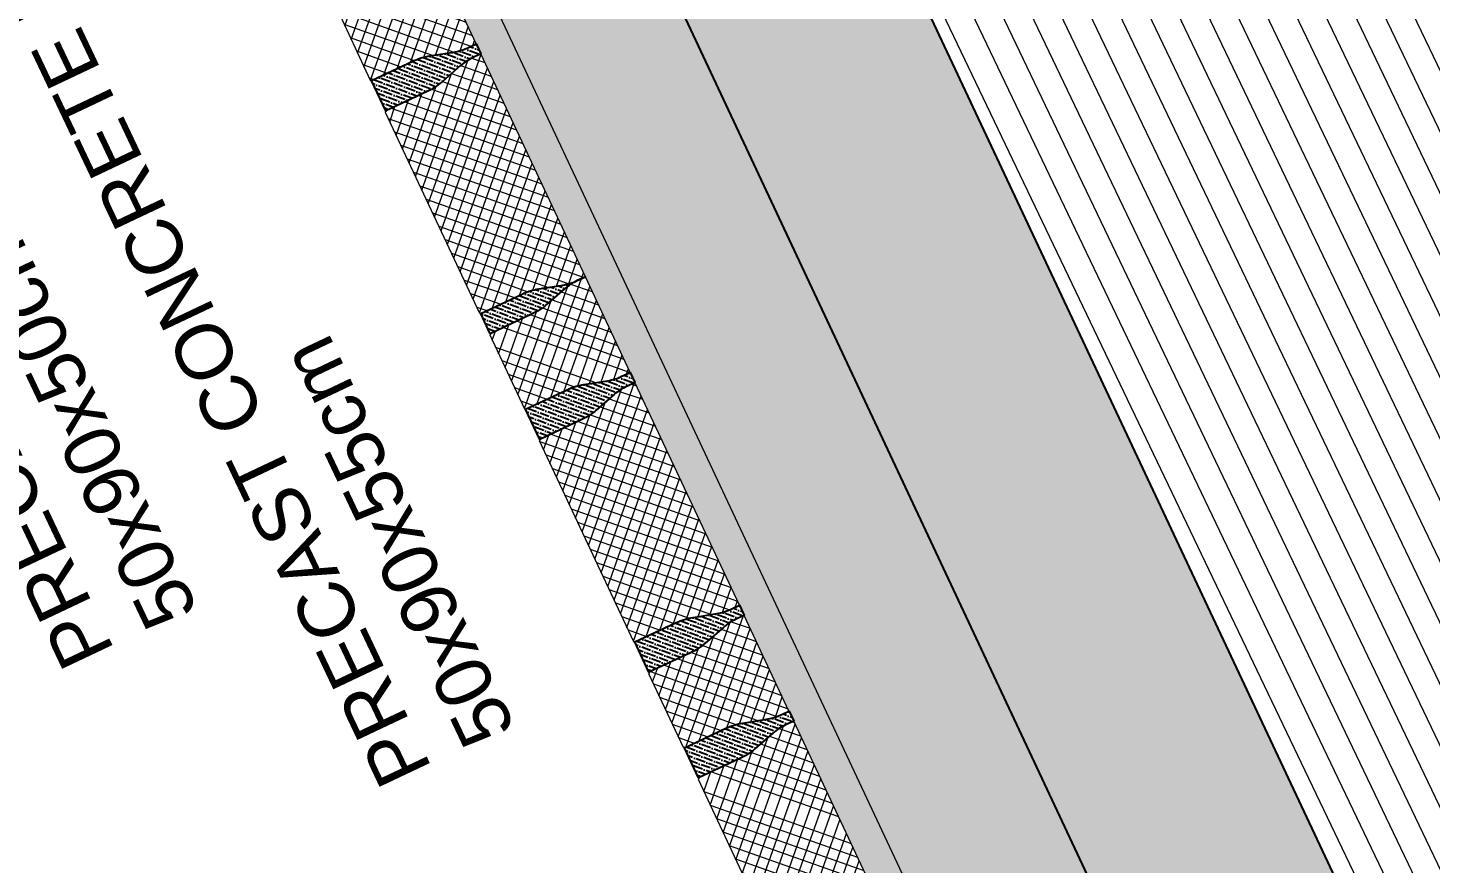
# Model space of a CAD drawing. Header units: metres. Extents: x 678805 to 1359287, y 2747329 to 5497370.
# Drawn here: x 679485.186 to 679486.446, y 2747418.254 to 2747419.006 of the extents above; entities that cross this region are included whole.
import ezdxf
from ezdxf import colors
from ezdxf.entities.mleader import LeaderData, LeaderLine
from ezdxf.math import Vec2, Vec3

# ---------------------------------------------------------------- set-up
doc = ezdxf.new("R2010")
doc.units = ezdxf.units.M
doc.layers.add('02-L-Waterfeatures 01', color=7, linetype='Continuous', true_color=0x4da6ff)
doc.layers.add('XREF_MON_WATERFEATURE$0$EIT_3 TR sorra', color=7, linetype='Continuous', true_color=0xd8ceb0)
doc.layers.add('XREF_MON_WATERFEATURE$0$-aux', color=50, linetype='Continuous', plot=False)
doc.layers.add('XREF_MON_WATERFEATURE$0$00_Aux', color=6, linetype='Continuous', plot=False)
doc.layers.add('XREF_MON_WATERFEATURE$0$01-TX', color=7, linetype='Continuous')
doc.layers.add('XREF_MON_WATERFEATURE$0$02-L-projecció', color=7, linetype='Continuous', lineweight=5, true_color=0x636363)
doc.layers.add('XREF_MON_WATERFEATURE$0$3-TR tot_u', color=7, linetype='Continuous', lineweight=5, true_color=0x787878)
for name, color, linetype, lineweight in [('XREF_MON_WATERFEATURE$0$02-L-seccionat', 6, 'Continuous', 5), ('XREF_MON_WATERFEATURE$0$3-TR Formigó', 252, 'Continuous', 0), ('XREF_MON_WATERFEATURE$0$3-TR terra compactada', 45, 'Continuous', 0), ('XREF_MON_WATERFEATURE$0$3-TR Tot-u', 37, 'Continuous', 0)]:
    doc.layers.add(name, color=color, linetype=linetype, lineweight=lineweight)
doc.styles.add('XREF_MON_WATERFEATURE$0$Standard', font='arial.ttf')
pattern_1 = [(44.99999999989513, (-44.29588849237189, 32.5287004862912), (-0.006735192090789539, 0.006735192090814188), []), (134.999999999895, (-44.29588849237189, 32.5287004862912), (-0.006735192090814189, -0.006735192090789538), [])]
pattern_2 = [(43.98579928964266, (-29.45338789792731, -68.63023188756779), (0.001927275125572215, 0.00660389192404396), [0.008532812500000058, -0.001706562500000013, 0, -0.001706562500000013])]

# ---------------------------------------------------------------- blocks, each defined once
blk = doc.blocks.new('XREF_MON_WATERFEATURE$0$Font')
at = {"layer": 'XREF_MON_WATERFEATURE$0$3-TR Formigó'}
h = blk.add_hatch(dxfattribs=at)
h.set_pattern_fill('ANSI37', color=256, scale=0.002999999999999999, angle=-18.27604261032589, style=0)
h.set_pattern_definition(pattern_1)
edge = h.paths.add_edge_path()
edge.add_line((-0.08072412898764014, 1.359733915422112), (-0.08066022442653775, 1.367929445113987))
edge.add_arc((-0.1290763104334474, 1.368306962540373), 0.04841755857907416, 359.5532529749512, 375.5522721013402)
edge.add_line((-0.08243150031194091, 1.3812885528896), (-0.08821624983102083, 1.402074024779722))
edge.add_arc((-0.03316393308341503, 1.417395486030728), 0.0571445957042288, 179.5532531614392, 195.5522722877216, ccw=False)
edge.add_line((-0.09030679194256663, 1.417841049376875), (-0.08998613385483623, 1.45896507287398))
edge.add_line((-0.08998613385483623, 1.45896507287398), (-0.09078331384807825, 1.458971288055182))
edge.add_line((-0.09078331338241696, 1.458971288055182), (-0.09077673312276602, 1.459815338253975))
edge.add_line((-0.09077673312276602, 1.459815338253975), (-0.2903421153314412, 1.461371421348304))
edge.add_line((-0.2903421157971025, 1.461371421348304), (-0.2903486979193985, 1.46052737114951))
edge.add_line((-0.290348696988076, 1.46052737114951), (-0.2911458774469793, 1.460533589590341))
edge.add_line((-0.2911458779126406, 1.46053358935751), (-0.291466536000371, 1.419409563532099))
edge.add_arc((-0.3486093925312161, 1.419855123851448), 0.05714459298866387, 343.5542377014293, 359.5532568277118, ccw=False)
edge.add_line((-0.2938026888296008, 1.403677056543529), (-0.2999108587391675, 1.382984313648194))
edge.add_arc((-0.2534741600975394, 1.369276935700327), 0.04841755114504173, 163.5542348463465, 179.5532539727355)
edge.add_line((-0.301890239585191, 1.369654452893883), (-0.3019541432149708, 1.361458924133331))
edge.add_line((-0.3019541432149708, 1.361458924133331), (-0.08072412898764014, 1.359733915422112))
h = blk.add_hatch(dxfattribs=at)
h.set_pattern_fill('ANSI37', color=256, scale=0.002999999999999999, angle=-18.27604261032589, style=0)
h.set_pattern_definition(pattern_1)
edge = h.paths.add_edge_path()
edge.add_line((0.02423576544970274, 1.358915506862104), (0.02429967047646642, 1.367111035622656))
edge.add_arc((-0.02411642111837864, 1.367488550720736), 0.0484175639945173, 359.5532561195993, 375.5522752459881)
edge.add_line((0.0225283931940794, 1.380470145028085), (0.01674364320933819, 1.401255615986884))
edge.add_arc((0.07179595716297626, 1.416577071417123), 0.05714459172742449, 179.5532486136175, 195.5522677398999, ccw=False)
edge.add_line((0.01465310389176011, 1.417022639419883), (0.01497376151382923, 1.458146662451327))
edge.add_line((0.01497376058250666, 1.458146662451327), (0.01417657965794206, 1.458152879495174))
edge.add_line((0.01417657965794206, 1.458152879960835), (0.01418316178023815, 1.45899693062529))
edge.add_line((0.01418316224589944, 1.458996929926798), (-0.05911240447312593, 1.459568441146985))
edge.add_line((-0.05911240540444851, 1.459568441379815), (-0.05911898706108332, 1.458724390249699))
edge.add_line((-0.05911898566409945, 1.458724390249699), (-0.05991616705432534, 1.458730610553175))
edge.add_line((-0.05991616798564792, 1.458730610553175), (-0.06023682560771704, 1.417606581933796))
edge.add_arc((-0.1173796700313687, 1.418052145279944), 0.05714458165001273, 343.554234317395, 359.5532534436775, ccw=False)
edge.add_line((-0.06257297890260816, 1.401874077972025), (-0.06868114788085222, 1.381181334145367))
edge.add_arc((-0.02224444877356291, 1.367473952937871), 0.04841755163652516, 163.5542309296038, 179.5532500559927)
edge.add_line((-0.07066052919253707, 1.367851473391056), (-0.07072443095967174, 1.359655944630504))
edge.add_line((-0.07072443095967174, 1.359655944630504), (0.02423576544970274, 1.358915506862104))
h = blk.add_hatch(dxfattribs=at)
h.set_pattern_fill('ANSI37', color=256, scale=0.002999999999999999, angle=-18.27604261032589, style=0)
h.set_pattern_definition(pattern_1)
edge = h.paths.add_edge_path()
edge.add_line((0.2554654772393405, 1.357112522237003), (0.2555293818004429, 1.365308050997555))
edge.add_arc((0.2071132934652269, 1.365685567259789), 0.04841756045752367, 359.5532546773897, 375.5522738037787)
edge.add_line((0.2537581049837172, 1.378667158773169), (0.2479733559302986, 1.399452631128952))
edge.add_arc((0.3030256698839366, 1.414774090517312), 0.05714459216723528, 179.5532519394817, 195.5522710657641, ccw=False)
edge.add_line((0.2458828156813979, 1.415219654794782), (0.246203473303467, 1.456343678757548))
edge.add_line((0.246203473303467, 1.456343678757548), (0.245406293310225, 1.456349894404411))
edge.add_line((0.2454062928445637, 1.456349894404411), (0.2454128731042147, 1.457193944137543))
edge.add_line((0.2454128726385534, 1.457193944137543), (0.04584749042987821, 1.458750027697533))
edge.add_line((0.04584749136120081, 1.458750027697533), (0.045840909704566, 1.457905977033079))
edge.add_line((0.04584090877324343, 1.457905977033079), (0.04504372784867883, 1.457912195008248))
edge.add_line((0.04504372831434011, 1.457912195008248), (0.04472307022660971, 1.41678817011416))
edge.add_arc((-0.01241978676989675, 1.417233729735017), 0.05714459464357712, 343.55423794782104, 359.5532570741035, ccw=False)
edge.add_line((0.0423869164660573, 1.401055662659928), (0.03627874609082937, 1.380362920695916))
edge.add_arc((0.08271544892340899, 1.366655544145033), 0.04841755420912663, 163.5542373863232, 179.5532565127122)
edge.add_line((0.03429936710745096, 1.367033058777452), (0.03423546347767115, 1.358837529551238))
edge.add_line((0.03423546301200986, 1.358837529551238), (0.2554654772393405, 1.357112521771342))
h = blk.add_hatch(dxfattribs=at)
h.set_pattern_fill('ANSI37', color=256, scale=0.002999999999999999, angle=-18.27604261032589, style=0)
h.set_pattern_definition(pattern_1)
edge = h.paths.add_edge_path()
edge.add_line((0.3604253712110221, 1.356294113211334), (0.3604892767034471, 1.364489642437547))
edge.add_arc((0.3120731846429408, 1.364867156371474), 0.04841756421442286, 359.5532580822666, 375.5522772086555)
edge.add_line((0.3587179984897375, 1.377848751842976), (0.3529332489706576, 1.398634222336113))
edge.add_arc((0.4079855624586344, 1.413955675903708), 0.05714458984897513, 179.5532471711725, 195.552266297455, ccw=False)
edge.add_line((0.3508427101187408, 1.414401245303452), (0.3511633677408099, 1.455525268800557))
edge.add_line((0.3511633677408099, 1.455525268800557), (0.350366186350584, 1.455531485378742))
edge.add_line((0.3503661858849227, 1.455531485378742), (0.3503727680072188, 1.456375536043197))
edge.add_line((0.3503727680072188, 1.456375536043197), (0.2770772017538548, 1.456947047263384))
edge.add_line((0.2770772017538548, 1.456947047263384), (0.2770706196315587, 1.456102995667607))
edge.add_line((0.2770706196315587, 1.456102995667607), (0.2762734382413328, 1.456109215971082))
edge.add_line((0.2762734382413328, 1.456109215971082), (0.2759527806192636, 1.414985188283026))
edge.add_arc((0.2188099343329668, 1.415430751629174), 0.05714458330492598, 343.5542345637869, 359.5532536900693, ccw=False)
edge.add_line((0.2736166268587112, 1.399252683855593), (0.2675084578804672, 1.378559940028936))
edge.add_arc((0.3139451579190791, 1.364852560684085), 0.04841755139078346, 163.554232887975, 179.5532520143639)
edge.add_line((0.2655290784314275, 1.365230079274625), (0.265465175267309, 1.357034550514072))
edge.add_line((0.2654651743359864, 1.357034550514072), (0.3604253712110221, 1.356294113211334))
h = blk.add_hatch(dxfattribs=at)
h.set_pattern_fill('ANSI37', color=256, scale=0.002999999999999999, angle=-18.27604261032589, style=0)
h.set_pattern_definition(pattern_1)
edge = h.paths.add_edge_path()
edge.add_line((0.5816553877666593, 1.354569104965776), (0.5817192923277617, 1.36276463419199))
edge.add_arc((0.5333032053895295, 1.363142150454223), 0.04841755879897958, 359.5532549376188, 375.5522740640078)
edge.add_line((0.5799480150453746, 1.376123742200434), (0.5741632650606334, 1.396909212693572))
edge.add_arc((0.6292155855335295, 1.412230669055134), 0.05714459836160075, 179.5532477316691, 195.5522668579515, ccw=False)
edge.add_line((0.5720727252773941, 1.412676238454878), (0.5723933833651245, 1.453800261486322))
edge.add_line((0.5723933824338019, 1.45380026102066), (0.5715962015092373, 1.453806477133185))
edge.add_line((0.5715962015092373, 1.453806477133185), (0.5716027817688882, 1.454650526866317))
edge.add_line((0.5716027817688882, 1.454650526866317), (0.3720373995602131, 1.456206610426307))
edge.add_line((0.3720374004915357, 1.456206610426307), (0.3720308183692396, 1.455362559296191))
edge.add_line((0.372030817437917, 1.455362559296191), (0.371233637444675, 1.455368778668344))
edge.add_line((0.371233637444675, 1.455368778668344), (0.3709129793569446, 1.414244752842933))
edge.add_arc((0.3137701214291155, 1.414690314326435), 0.0571445948893187, 343.5542362885295, 359.553255414812, ccw=False)
edge.add_line((0.3685768255963922, 1.398512245155871), (0.3624686556868255, 1.377819503191859))
edge.add_arc((0.4089053589850664, 1.364112126640975), 0.0484175542091266, 163.5542373863232, 179.5532565127122)
edge.add_line((0.3604892762377858, 1.364489641506225), (0.3604253721423447, 1.356294112280011))
edge.add_line((0.3604253721423447, 1.356294112280011), (0.5816553868353367, 1.354569104965776))
h = blk.add_hatch(dxfattribs=at)
h.set_pattern_fill('ANSI37', color=256, scale=0.002999999999999999, angle=-18.27604261032589, style=0)
h.set_pattern_definition(pattern_1)
edge = h.paths.add_edge_path()
edge.add_line((0.6866152812726796, 1.353750695707276), (0.6866791862994432, 1.36194622493349))
edge.add_arc((0.6382630942389369, 1.36232374003157), 0.04841756399451735, 359.5532561195993, 375.5522752459881)
edge.add_line((0.6849079080857337, 1.375305334106088), (0.6791231585666537, 1.396090804133564))
edge.add_arc((0.7341754748485982, 1.411412261426449), 0.05714459360587384, 179.5532500560623, 195.5522691823448, ccw=False)
edge.add_line((0.6770326187834144, 1.411857828265056), (0.6773532778024673, 1.452981851296499))
edge.add_line((0.6773532773368061, 1.452981851063669), (0.6765560954809189, 1.452988067641854))
edge.add_line((0.6765560959465802, 1.452988067409024), (0.676562677603215, 1.453832118073478))
edge.add_line((0.6765626771375537, 1.453832118306309), (0.6032671113498509, 1.454403629526496))
edge.add_line((0.6032671113498509, 1.454403629992157), (0.6032605292275548, 1.453559579327703))
edge.add_line((0.6032605292275548, 1.453559578862041), (0.6024633478373289, 1.453565798234195))
edge.add_line((0.6024633478373289, 1.453565798234195), (0.6021426906809211, 1.4124417710118))
edge.add_arc((0.5449998425319791, 1.412887337151915), 0.05714458545132258, 343.554231491595, 359.55325061787744, ccw=False)
edge.add_line((0.5998065369203687, 1.396709266118705), (0.5936983674764633, 1.376016522757709))
edge.add_arc((0.6401350670494139, 1.362309146672487), 0.04841755089930013, 163.5542368047178, 179.5532559311067)
edge.add_line((0.5917189875617623, 1.362686661770567), (0.5916550848633051, 1.354491132544354))
edge.add_line((0.5916550843976438, 1.354491132777184), (0.6866152808070183, 1.353750695474446))
at = {"layer": 'XREF_MON_WATERFEATURE$0$3-TR terra compactada'}
h = blk.add_hatch(dxfattribs=at)
h.set_pattern_fill('LINE', color=256, scale=0.0075, style=0)
h.set_pattern_definition([(1.590277340731758e-14, (-1.593222049996257, -1.450000001117587), (0, 0.0238125), [])])
edge = h.paths.add_edge_path()
edge.add_line((-1.508667595218867, 0.9890606738626957), (-1.508667595192252, -0.6048951202948476))
edge.add_line((-1.508667595218867, -0.6048951202537864), (6.136539501577078, -0.6048951200357733))
edge.add_line((6.136539502069354, -0.6048951200209558), (6.135368614665779, 0.7910603175694269))
edge.add_line((6.135368613991886, 0.7910603177733719), (3.626572259866925, 0.8105940809709242))
edge.add_line((3.626572260633111, 0.8105940809473395), (3.548124667638425, 1.011210944756913))
edge.add_line((3.548124666791409, 1.011210944736376), (2.60166369870992, 1.018580193498171))
edge.add_line((2.601663698907942, 1.01858019316569), (2.601663700051208, 0.1099791904142415))
edge.add_line((2.601663700770587, 0.1099791903980076), (2.601663700770587, -0.3400208096019923))
edge.add_line((2.601663699839264, -0.3400208093225956), (0.9815726160337759, -0.3400210808148136))
edge.add_line((0.9815726173110306, -0.3400210812687874), (0.9815726173110306, 0.00997891873121265))
edge.add_line((0.9815726173110306, 0.009978918824344873), (1.145767424071051, 0.00997891916307908))
edge.add_line((1.145767423324287, 0.00997891929000616), (0.8764049971942496, 0.9722189113882429))
edge.add_line((0.8764049969613552, 0.9722189116291702), (-1.508667595224254, 0.9890606740160933))
at = {"layer": 'XREF_MON_WATERFEATURE$0$3-TR Tot-u'}
h = blk.add_hatch(dxfattribs=at)
h.set_pattern_fill('EARTH', color=256, scale=0.005, angle=-84.07414778341365)
h.set_pattern_definition([(275.9258522165863, (0, 0), (0.0348582512672567, -0.02830242601949161), [0.03175, -0.03175]), (275.9258522165863, (0.01184262707829475, 0.001229217275977135), (0.0348582512672567, -0.02830242601949161), [0.03175, -0.03175]), (275.9258522165863, (0.02368525415658951, 0.002458434551954269), (0.0348582512672567, -0.02830242601949161), [0.03175, -0.03175]), (5.925852216586342, (0.02804253622889519, -0.001079368870705366), (0.02830242601949161, 0.0348582512672567), [0.03174999999999997, -0.03174999999999997]), (5.925852216586342, (0.02927175257354975, -0.01292199594900012), (0.02830242601949161, 0.0348582512672567), [0.03174999999999997, -0.03174999999999997]), (5.925852216586342, (0.03050096984952688, -0.02476462279446423), (0.02830242601949161, 0.0348582512672567), [0.03174999999999997, -0.03174999999999997])])
h.paths.add_polyline_path([(-1.508667595218867, 0.9890606738626957), (0.8764049969613552, 0.9722189116291702), (0.9987608520314097, 0.5399836259894073), (1.701574961654842, 0.5399805158376694), (1.70157584734261, 0.759980516275391), (1.200005445629358, 0.7599829565733671), (1.200005536898971, 1.169738783501089), (-1.314310426823795, 1.189054771792144), (-1.291731706354767, 1.138879837468266), (-1.508667595218867, 1.140546426177025)])
at = {"layer": 'XREF_MON_WATERFEATURE$0$3-TR tot_u'}
h = blk.add_hatch(dxfattribs=at)
h.set_pattern_fill('AR-CONC', color=256, scale=0.0002499999999999998, angle=90.27678088138283)
h.set_pattern_definition([(158.5528234916038, (-44.29588849237189, 32.5287004862912), (-0.01071414020334408, 0.04444703537656459), [0.004762499999999992, -0.05238749999999993]), (103.5528234916037, (-44.29588849237189, 32.5287004862912), (-0.042478511822929, -0.02355052202099123), [0.003809999999999992, -0.04191014604249989]), (209.0042681916038, (-44.29678133362904, 32.53240439342335), (-0.05319265014223656, 0.02089651386113734), [0.004047502199999994, -0.04452256114999994]), (154.7370234916037, (-44.30792848253623, 32.52465961547568), (-0.01159854796105582, 0.06759205884945055), [0.007143749999999993, -0.07858124999999992]), (205.1883811016037, (-44.30889503192157, 32.53029227955267), (-0.07752613342460271, 0.03658516449488299), [0.006071255784999993, -0.0667839020399999]), (99.73697466160382, (-44.30792848253623, 32.52465961547568), (-0.07752613342278558, 0.036585164499046), [0.005714991767499992, -0.06286493297999987]), (129.5528234916038, (-44.30693892017007, 32.53168982686475), (0.01217751511735448, 0.04406843003303179), [0.004762499999999994, -0.05238749999999995]), (74.55282349160389, (-44.30693892017007, 32.53168982686475), (-0.04856998646426809, -3.622266203678892e-06), [0.003809999999999994, -0.04190999999999991]), (180.0042684916038, (-44.30592412641272, 32.53536219708622), (-0.03639247154533939, 0.04406480761108346), [0.004047502199999996, -0.04452248439999996]), (146.0528234916038, (-44.29588849237189, 32.5287004862912), (-0.02028587552938745, -0.005993882991116795), [0, -0.04140199999999992, 0, -0.04254499999999992, 0, -0.04206874999999992]), (116.0528234916039, (-44.29588849237189, 32.5287004862912), (-0.02905871588294157, 0.007867938773241597), [0, -0.02425699999999996, 0, -0.04044949999999992, 0, -0.01603374999999996]), (76.05282349160386, (-44.29138292139396, 32.51527589792386), (-0.009427757665139926, 0.03259170348029379), [0, -0.01587499999999994, 0, -0.04952999999999989, 0, -0.06572249999999978]), (66.05282349160387, (-44.28936248552054, 32.50925590330735), (-0.01780916575072015, 0.03308521069580599), [0, -0.02063749999999997, 0, -0.03289299999999995, 0, -0.04667249999999994])])
h.paths.add_polyline_path([(-1.314310426823795, 1.189054771792144), (1.200005536898971, 1.169738783501089), (1.199709311127663, 1.319745484273881), (-1.350574632640928, 1.33933779457584), (-1.350574634037912, 1.269641898106784)])
at = {"layer": 'XREF_MON_WATERFEATURE$0$EIT_3 TR sorra'}
h = blk.add_hatch(dxfattribs=at)
h.set_pattern_fill('ANSI36', color=256, scale=0.001075000000000009, angle=-1.014200710357327, style=0, double=1)
h.set_pattern_definition([(43.98579928964266, (-29.78957750322297, -68.62761049345136), (0.001927275125572215, 0.00660389192404396), [0.008532812500000058, -0.001706562500000013, 0, -0.001706562500000013])])
edge = h.paths.add_edge_path()
edge.add_line((-0.07072445843368769, 1.359652446582913), (-0.08072415227070451, 1.359730417840183))
edge.add_line((-0.0807241527363658, 1.359730417840183), (-0.08066025096923113, 1.367925947532058))
edge.add_arc((-0.1290763285942376, 1.368303467519581), 0.0484175498473757, 359.5532503508992, 375.5522694770111)
edge.add_line((-0.082431526388973, 1.381285053212196), (-0.08821627590805292, 1.402070528827608))
edge.add_arc((-0.03316396335139871, 1.417391984257847), 0.05714459006910743, 179.5532488341367, 195.5522679603552, ccw=False)
edge.add_line((-0.09030681662261486, 1.417837552260607), (-0.0899861310608685, 1.458965073339641))
edge.add_line((-0.08998613059520721, 1.45896507310681), (-0.05991616658866405, 1.458730606595054))
edge.add_line((-0.05991616705432534, 1.458730606827885), (-0.06023685354739428, 1.417603084817529))
edge.add_arc((-0.1173797049559653, 1.418048648629338), 0.05714458851530645, 343.5542336436564, 359.5532527699673, ccw=False)
edge.add_line((-0.06257300777360797, 1.401870578527451), (-0.06868117582052946, 1.381177837029099))
edge.add_arc((-0.02224448136985302, 1.367470460012555), 0.04841754618083154, 163.554233974026, 179.5532531002388)
edge.add_line((-0.07066055573523045, 1.367847977671772), (-0.07072445936501026, 1.359652446582913))
edge.add_line((-0.07072445843368769, 1.359652446582913), (-0.08072415227070451, 1.359730417840183))
h = blk.add_hatch(dxfattribs=at)
h.set_pattern_fill('ANSI36', color=256, scale=0.001075000000000009, angle=-1.014200710357327, style=0, double=1)
h.set_pattern_definition([(43.98579928964266, (-29.68461760925129, -68.62842890294269), (0.001927275125572215, 0.00660389192404396), [0.008532812500000058, -0.001706562500000013, 0, -0.001706562500000013])])
edge = h.paths.add_edge_path()
edge.add_line((0.03423543553799391, 1.35883403616026), (0.02423574170097709, 1.358912007883191))
edge.add_line((0.02423574170097709, 1.358912007883191), (0.02429964393377304, 1.367107537575066))
edge.add_arc((-0.02411643695086241, 1.367485058028251), 0.04841755150591977, 359.5532500906702, 375.5522692167822)
edge.add_line((0.02252836711704731, 1.380466643720865), (0.01674361806362867, 1.401252119801939))
edge.add_arc((0.0717959264293313, 1.416573576163501), 0.05714458531338056, 179.5532511585303, 195.5522702847488, ccw=False)
edge.add_line((0.0146530787460506, 1.417019141372293), (0.01497376430779696, 1.458146662916988))
edge.add_line((0.01497376337647438, 1.458146662916988), (0.04504372784867883, 1.457912196405232))
edge.add_line((0.04504372784867883, 1.457912196870893), (0.04472304088994861, 1.416784674860537))
edge.add_arc((-0.01241981238126755, 1.417230238206685), 0.05714459017021969, 343.5542338900483, 359.5532530163592, ccw=False)
edge.add_line((0.04238688666373491, 1.401052168104798), (0.03627871861681342, 1.380359427072108))
edge.add_arc((0.08271541213616729, 1.366652050521225), 0.04841754452591829, 163.5542336832231, 179.5532528094359)
edge.add_line((0.03429933870211244, 1.367029568180442), (0.03423543460667133, 1.35883403616026))
edge.add_line((0.03423543553799391, 1.35883403616026), (0.02423574170097709, 1.358912007883191))
h = blk.add_hatch(dxfattribs=at)
h.set_pattern_fill('ANSI36', color=256, scale=0.001075000000000009, angle=-1.014200710357327, style=0, double=1)
h.set_pattern_definition(pattern_2)
edge = h.paths.add_edge_path()
edge.add_line((0.2654651473276317, 1.357031053397804), (0.2554654525592923, 1.35710902325809))
edge.add_line((0.2554654530249536, 1.357109023025259), (0.2555293552577496, 1.365304554114118))
edge.add_arc((0.207113275770098, 1.365682074334472), 0.04841755150591978, 359.5532500906702, 375.5522692167822)
edge.add_line((0.2537580793723464, 1.378663660027087), (0.2479733298532665, 1.399449135642499))
edge.add_arc((0.3030256377533078, 1.414770590141416), 0.05714458509347523, 179.5532494955982, 195.5522686218166, ccw=False)
edge.add_line((0.2458827896043658, 1.415216156980023), (0.2462034749332815, 1.456343678524718))
edge.add_line((0.2462034751661122, 1.456343678757548), (0.2762734398711473, 1.456109212245792))
edge.add_line((0.2762734396383166, 1.456109212245792), (0.2759527526795864, 1.414981690235436))
edge.add_arc((0.2188099017366767, 1.4154272521846), 0.05714458826956478, 343.5542353029483, 359.5532544292592, ccw=False)
edge.add_line((0.273616598919034, 1.39924918487668), (0.2675084304064512, 1.378556442447007))
edge.add_arc((0.3139451215974987, 1.364849063567817), 0.04841754311674675, 163.5542314340487, 179.5532505602615)
edge.add_line((0.265529050026089, 1.365226583555341), (0.2654651473276317, 1.357031052932143))
edge.add_line((0.2654651473276317, 1.357031053397804), (0.2554654525592923, 1.35710902325809))
h = blk.add_hatch(dxfattribs=at)
h.set_pattern_fill('ANSI36', color=256, scale=0.001075000000000009, angle=-1.014200710357327, style=0, double=1)
h.set_pattern_definition(pattern_2)
edge = h.paths.add_edge_path()
edge.add_line((0.3604253483936191, 1.356290615163743), (0.3604892501607537, 1.364486144389957))
edge.add_arc((0.3120731660164893, 1.364863658323884), 0.04841755570262973, 359.5532574208833, 375.5522765469952)
edge.add_line((0.3587179728783667, 1.377845251467079), (0.3529332247562706, 1.398630726151168))
edge.add_arc((0.4079855429008603, 1.413952180184424), 0.05714459482483435, 179.5532465097432, 195.5522656359616, ccw=False)
edge.add_line((0.35084268450737, 1.414397750515491), (0.3511633700691164, 1.455525268800557))
edge.add_line((0.3511633700691164, 1.455525268800557), (0.3712336388416588, 1.455368774011731))
edge.add_line((0.3712336397729814, 1.455368774011731), (0.3709129528142512, 1.414241252932698))
edge.add_arc((0.3137701009400189, 1.414686815114692), 0.0571445882695648, 343.5542353029483, 359.5532544292592, ccw=False)
edge.add_line((0.3685767985880375, 1.398508747108281), (0.3624686300754547, 1.377816006541252))
edge.add_arc((0.4089053268544376, 1.364108622539788), 0.04841755047362511, 163.5542267221464, 179.5532458483592)
edge.add_line((0.3604892478324473, 1.364486146252602), (0.3604253469966352, 1.356290613301098))
h = blk.add_hatch(dxfattribs=at)
h.set_pattern_fill('ANSI36', color=256, scale=0.001075000000000009, angle=-1.014200710357327, style=0, double=1)
h.set_pattern_definition([(43.98579928964266, (-29.12719798879698, -68.63277530390769), (0.001927275125572215, 0.00660389192404396), [0.008532812500000058, -0.001706562500000013, 0, -0.001706562500000013])])
edge = h.paths.add_edge_path()
edge.add_line((0.5916550564579666, 1.354487634729594), (0.5816553626209497, 1.354565606452525))
edge.add_line((0.5816553626209497, 1.354565606452525), (0.5817192643880844, 1.3627611361444))
edge.add_arc((0.5333031858317554, 1.363138658227399), 0.04841755128601444, 359.5532481280023, 375.5522672541143)
edge.add_line((0.5799479889683425, 1.376120242290199), (0.5741632394492626, 1.396905717905611))
edge.add_arc((0.6292155496776104, 1.412227174267173), 0.05714458697192458, 179.5532509380431, 195.5522700642616, ccw=False)
edge.add_line((0.5720726996660233, 1.412672739941627), (0.5723933847621083, 1.45380026102066))
edge.add_line((0.572393384296447, 1.45380026102066), (0.6024633487686515, 1.453565794508904))
edge.add_line((0.6024633492343128, 1.453565794508904), (0.6021426627412438, 1.412438273429871))
edge.add_arc((0.5449998057447374, 1.412883836776018), 0.05714459348004619, 343.55423438283196, 359.55325350914285, ccw=False)
edge.add_line((0.5998065080493689, 1.39670576620847), (0.5936983404681087, 1.376013025641441))
edge.add_arc((0.6401350339874625, 1.362305643968284), 0.04841754691805684, 163.5542280989115, 179.5532472251244)
edge.add_line((0.5917189591564238, 1.362683166284114), (0.5916550564579666, 1.354487634729594))
edge.add_line((0.5916550564579666, 1.354487634729594), (0.5816553626209497, 1.354565606452525))
h = blk.add_hatch(dxfattribs=at)
h.set_pattern_fill('ANSI36', color=256, scale=0.001075000000000009, angle=-1.014200710357327, style=0, double=1)
h.set_pattern_definition([(62.26184189986371, (23.78163385484368, 249.4228092259727), (-0.0002408934136971137, 0.006875154421345005), [0.008532812500000072, -0.001706562500000015, 0, -0.001706562500000015])])
h.paths.add_polyline_path([(-1.350574632640928, 1.33933779457584), (1.199709310662001, 1.319745486136526), (1.199943120125681, 1.349744657054543), (-1.350574634037912, 1.369641900062561)])
at = {"layer": 'XREF_MON_WATERFEATURE$0$-aux'}
for points in [[(-0.07072445843368769, 1.359652446582913), (-0.0807241527363658, 1.359730417840183), (-0.08066025143489242, 1.367925947997719, 0.06992251114754273), (-0.082431526388973, 1.381285053212196), (-0.0882162768393755, 1.402070528827608, -0.06992251114800961), (-0.09030681662261486, 1.417837552260607), (-0.08998613059520721, 1.45896507310681), (-0.05991616705432534, 1.458730606827885), (-0.0602368526160717, 1.417603084351867, -0.0699225111484148), (-0.06257300777360797, 1.401870578527451), (-0.06868117582052946, 1.381177837494761, 0.06992251114798485), (-0.07066055573523045, 1.367847977671772), (-0.07072445843368769, 1.359652446582913), (-0.0807241527363658, 1.359730417840183)], [(0.03423543553799391, 1.35883403616026), (0.02423574170097709, 1.358912007883191), (0.02429964346811175, 1.367107537575066, 0.06992251114754273), (0.02252836711704731, 1.380466643720865), (0.01674361806362867, 1.401252119801939, -0.06992251114800961), (0.0146530787460506, 1.417019141372293), (0.01497376337647438, 1.458146662916988), (0.04504372784867883, 1.457912196870893), (0.04472304182127118, 1.416784674394876, -0.0699225111484148), (0.04238688666373491, 1.401052168104798), (0.03627871908247471, 1.380359427537769, 0.06992251114798485), (0.03429933870211244, 1.367029568180442), (0.03423543553799391, 1.35883403616026), (0.02423574170097709, 1.358912007883191)], [(0.2654651473276317, 1.357031053397804), (0.2554654530249536, 1.357109023025259), (0.2555293547920883, 1.365304553881288, 0.06992251114754273), (0.2537580793723464, 1.378663660027087), (0.2479733293876052, 1.399449135642499, -0.06992251114800961), (0.2458827896043658, 1.415216156980023), (0.2462034751661122, 1.456343678757548), (0.2762734396383166, 1.456109212245792), (0.2759527531452477, 1.414981690235436, -0.0699225111484148), (0.273616598919034, 1.39924918487668), (0.2675084304064512, 1.378556441981345, 0.06992251114798485), (0.265529050026089, 1.365226583555341), (0.2654651473276317, 1.357031053397804), (0.2554654530249536, 1.357109023025259)], [(0.3604253474622965, 1.356290613301098), (0.3604253483936191, 1.356290615163743), (0.3604892492294312, 1.364486144389957, 0.06992251114754273), (0.3587179728783667, 1.377845251467079), (0.3529332242906094, 1.398630726151168, -0.06992251114800961), (0.35084268450737, 1.414397750515491), (0.3511633700691164, 1.455525268800557), (0.3712336397729814, 1.455368774011731), (0.3709129518829286, 1.414241252932698, -0.0699225111484148), (0.3685767985880375, 1.398508747108281), (0.362468630541116, 1.377816006541252, 0.06992251114798485), (0.3604892478324473, 1.364486146252602), (0.3604253474622965, 1.356290613301098), (0.3604253483936191, 1.356290615163743)], [(0.5916550564579666, 1.354487634729594), (0.5816553626209497, 1.354565606452525), (0.5817192643880844, 1.3627611361444, 0.06992251114754273), (0.5799479889683425, 1.376120242290199), (0.5741632394492626, 1.396905717905611, -0.06992251114800961), (0.5720726996660233, 1.412672739941627), (0.572393384296447, 1.45380026102066), (0.6024633492343128, 1.453565794508904), (0.6021426632069051, 1.412438273429871, -0.0699225111484148), (0.5998065080493689, 1.39670576620847), (0.5936983404681087, 1.376013025641441, 0.06992251114798485), (0.5917189591564238, 1.362683166284114), (0.5916550564579666, 1.354487634729594), (0.5816553626209497, 1.354565606452525)]]:
    blk.add_lwpolyline(points, format="xyb", dxfattribs=at)
at = {"layer": 'XREF_MON_WATERFEATURE$0$00_Aux'}
blk.add_lwpolyline([(-1.508667595218867, 0.9890606738626957), (0.8764049969613552, 0.9722189116291702), (0.9987608520314097, 0.5399836259894073), (1.701574961654842, 0.5399805158376694), (1.70157584734261, 0.759980516275391), (1.200005445629358, 0.7599829565733671), (1.200005536898971, 1.169738783501089), (-1.314310426823795, 1.189054771792144), (-1.291731706354767, 1.138879837468266), (-1.508667595218867, 1.140546426177025)], close=True, dxfattribs=at)
at = {"layer": 'XREF_MON_WATERFEATURE$0$02-L-projecció'}
for points in [[(-1.350574633106589, 1.33933779457584), (1.19970931392163, 1.319745485670865)], [(-1.314310426823795, 1.189054771792144), (1.200005536898971, 1.169738783501089)]]:
    blk.add_lwpolyline(points, dxfattribs=at)
blk.add_lwpolyline([(-1.508667595218867, 0.9890606738626957), (-1.508667595218867, -0.6048951202537864), (6.136539502069354, -0.6048951200209558), (6.135368613991886, 0.7910603177733719), (3.626572260633111, 0.8105940809473395), (3.548124666791409, 1.011210944736376), (2.601663698907942, 1.01858019316569), (2.601663700770587, 0.1099791903980076), (2.601663699839264, -0.3400208093225956), (0.9815726173110306, -0.3400210812687874), (0.9815726173110306, 0.009978918824344873), (1.145767423324287, 0.00997891929000616), (0.8764049969613552, 0.9722189116291702)], close=True, dxfattribs=at)
at = {"layer": 'XREF_MON_WATERFEATURE$0$02-L-seccionat'}
for points in [[(-0.08072412898764014, 1.359733915422112), (-0.08066022442653775, 1.367929445113987, 0.06992251114875708), (-0.08243150031194091, 1.3812885528896), (-0.0882162507623434, 1.402074025478214, -0.0699225111482901), (-0.09030679194256663, 1.417841049376875), (-0.08998613385483623, 1.45896507287398), (-0.09078331338241696, 1.458971288055182), (-0.09077673312276602, 1.459815338253975), (-0.2903421157971025, 1.461371421348304), (-0.290348696988076, 1.46052737114951), (-0.2911458779126406, 1.46053358935751), (-0.2914665355347097, 1.41940956376493, -0.0699225111482901), (-0.2938026888296008, 1.403677056543529), (-0.29991085967049, 1.382984313648194, 0.06992251114875708), (-0.301890239585191, 1.369654452893883), (-0.3019541432149708, 1.361458924133331)], [(0.02423576544970274, 1.358915506862104), (0.02429967140778899, 1.367111035622656, 0.06992251114875708), (0.0225283931940794, 1.380470145028085), (0.01674364367499948, 1.401255615986884, -0.0699225111482901), (0.01465310389176011, 1.417022639419883), (0.01497376058250666, 1.458146662451327), (0.01417657965794206, 1.458152879960835), (0.01418316224589944, 1.458996929926798), (-0.05911240540444851, 1.459568441379815), (-0.05911898566409945, 1.458724390249699), (-0.05991616798564792, 1.458730610553175), (-0.06023682560771704, 1.417606582399458, -0.0699225111482901), (-0.06257297890260816, 1.401874077972025), (-0.06868114834651351, 1.381181334145367, 0.06992251114875708), (-0.07066052919253707, 1.367851473391056), (-0.07072443095967174, 1.359655944630504)], [(0.2554654772393405, 1.357112522237003), (0.2555293818004429, 1.365308050531894, 0.06992251114875708), (0.2537581049837172, 1.378667158773169), (0.2479733563959599, 1.399452631128952, -0.0699225111482901), (0.2458828156813979, 1.415219654794782), (0.246203473303467, 1.456343678757548), (0.2454062928445637, 1.456349894404411), (0.2454128726385534, 1.457193944137543), (0.04584749136120081, 1.458750027697533), (0.04584090877324343, 1.457905977033079), (0.04504372831434011, 1.457912195008248), (0.04472307022660971, 1.41678817011416, -0.0699225111482901), (0.0423869164660573, 1.401055662659928), (0.03627874609082937, 1.380362920463085, 0.06992251114875708), (0.03429936710745096, 1.367033058777452), (0.03423546301200986, 1.358837529551238)], [(0.3604253712110221, 1.356294113211334), (0.3604892767034471, 1.364489642437547, 0.06992251114875708), (0.3587179984897375, 1.377848751842976), (0.3529332489706576, 1.398634222336113, -0.0699225111482901), (0.3508427101187408, 1.414401245303452), (0.3511633677408099, 1.455525268800557), (0.3503661858849227, 1.455531485378742), (0.3503727680072188, 1.456375536043197), (0.2770772017538548, 1.456947047263384), (0.2770706196315587, 1.456102995667607), (0.2762734382413328, 1.456109215971082), (0.2759527810849249, 1.414985188283026, -0.0699225111482901), (0.2736166268587112, 1.399252683855593), (0.2675084578804672, 1.378559940028936, 0.06992251114875708), (0.2655290784314275, 1.365230079274625), (0.2654651743359864, 1.357034550514072)], [(0.5816553877666593, 1.354569104965776), (0.5817192913964391, 1.36276463419199, 0.06992251114875708), (0.5799480150453746, 1.376123742200434), (0.5741632641293108, 1.396909212693572, -0.0699225111482901), (0.5720727252773941, 1.412676238454878), (0.5723933824338019, 1.45380026102066), (0.5715962015092373, 1.453806477133185), (0.5716027817688882, 1.454650526866317), (0.3720374004915357, 1.456206610426307), (0.372030817437917, 1.455362559296191), (0.371233637444675, 1.455368778668344), (0.3709129793569446, 1.414244752842933, -0.0699225111482901), (0.3685768255963922, 1.398512245155871), (0.3624686566181481, 1.377819503191859, 0.06992251114875708), (0.3604892762377858, 1.364489641506225), (0.3604253721423447, 1.356294112280011)], [(0.6866152812726796, 1.353750695707276), (0.686679185833782, 1.36194622470066, 0.06992251114875708), (0.6849079080857337, 1.375305334106088), (0.6791231585666537, 1.396090804133564, -0.0699225111482901), (0.6770326187834144, 1.411857828265056), (0.6773532773368061, 1.452981851063669), (0.6765560959465802, 1.452988067409024), (0.6765626771375537, 1.453832118306309), (0.6032671113498509, 1.454403629992157), (0.6032605292275548, 1.453559578862041), (0.6024633478373289, 1.453565798234195), (0.6021426906809211, 1.4124417710118, -0.0699225111482901), (0.5998065369203687, 1.396709266118705), (0.5936983665451407, 1.376016522757709, 0.06992251114875708), (0.5917189875617623, 1.362686661770567), (0.5916550843976438, 1.354491132777184)]]:
    blk.add_lwpolyline(points, format="xyb", close=True, dxfattribs=at)
blk = doc.blocks.new('XREF_MON_WATERFEATURE')
at = {"rotation": 115.5575828960451}
blk.add_blockref('XREF_MON_WATERFEATURE$0$Font', (679487.0654881514, 2747419.041906541), dxfattribs=at)
at = {"layer": 'XREF_MON_WATERFEATURE$0$01-TX'}
ml = blk.add_multileader_mtext('Standard', dxfattribs=at)
ml.set_content('PRECAST CONCRETE CHANNEL BLOCK\\P50x90x50cm', color=256, style='XREF_MON_WATERFEATURE$0$Standard')
ml.set_leader_properties()
ml.build(insert=Vec2(0, 0))
ml.multileader.update_dxf_attribs({"dogleg_length": 0.07692307692307693, "arrow_head_size": 0.01923076923076923})
ctx = ml.context
ctx.base_point, ctx.char_height, ctx.arrow_head_size, ctx.landing_gap_size, ctx.plane_origin, ctx.plane_x_axis, ctx.plane_y_axis = Vec3(679485.2498496083, 2747418.417776508), 0.05, 0.01923076923076923, 0.01923076923076923, Vec3(679485.4879302694, 2747418.811470242), Vec3(-0.4281212612115987, 0.9037212986859335), Vec3(-0.9037212986859335, -0.4281212612115987)
notes = []
notes.append((ctx, [(1, (1, 1, 0), (679484.6410269395, 2747419.702940462), (0.4281212612115987, -0.9037212986859335), 0.03846153846153853, [(0, [(679484.9527145263, 2747419.957826037)], 0, [])])]))
ctx.mtext.insert, ctx.mtext.text_direction, ctx.mtext.rotation, ctx.mtext.flow_direction = Vec3(679485.218638191, 2747418.424270211), Vec3(-0.4281212612115987, 0.9037212986859335), 1.564072090888421, 5
ml = blk.add_multileader_mtext('Standard', dxfattribs=at)
ml.set_content('PRECAST CONCRETE PIECE \\P50x90x55cm', color=256, style='XREF_MON_WATERFEATURE$0$Standard')
ml.set_leader_properties()
ml.build(insert=Vec2(0, 0))
ml.multileader.update_dxf_attribs({"dogleg_length": 0.07692307692307693, "arrow_head_size": 0.01923076923076923})
ctx = ml.context
ctx.base_point, ctx.char_height, ctx.arrow_head_size, ctx.landing_gap_size, ctx.plane_origin, ctx.plane_x_axis, ctx.plane_y_axis = Vec3(679485.5351012299, 2747418.311680941), 0.05, 0.01923076923076923, 0.01923076923076923, Vec3(679485.704122195, 2747418.359242832), Vec3(-0.4281212612115987, 0.9037212986859335), Vec3(-0.9037212986859335, -0.4281212612115987)
notes.append((ctx, [(1, (1, 1, 0), (679485.0906788777, 2747419.249812217), (0.4281212612115987, -0.9037212986859335), 0.03846153846153853, [(0, [(679485.1854241055, 2747419.473368638)], 0, [])])]))
ctx.mtext.insert, ctx.mtext.text_direction, ctx.mtext.rotation, ctx.mtext.flow_direction = Vec3(679485.5038898126, 2747418.318174644), Vec3(-0.4281212612115987, 0.9037212986859335), 1.564072090888421, 5
for ctx, leaders in notes:
    for number, flags, end, landing, length, lines in leaders:
        leader = LeaderData()
        leader.index, (leader.has_last_leader_line, leader.has_dogleg_vector, leader.attachment_direction) = number, flags
        leader.last_leader_point, leader.dogleg_vector, leader.dogleg_length = Vec3(end), Vec3(landing), length
        for number, points, colour, breaks in lines:
            line = LeaderLine()
            line.index, line.vertices, line.color, line.breaks = number, Vec3.list(points), colors.encode_raw_color(colour), breaks
            leader.lines.append(line)
        ctx.leaders.append(leader)

msp = doc.modelspace()

# ---------------------------------------------------------------- block references
at = {"layer": '02-L-Waterfeatures 01', "color": 18, "true_color": 0x000000}
msp.add_blockref('XREF_MON_WATERFEATURE', (0, 0), dxfattribs=at)

doc.saveas('drawing.dxf')
